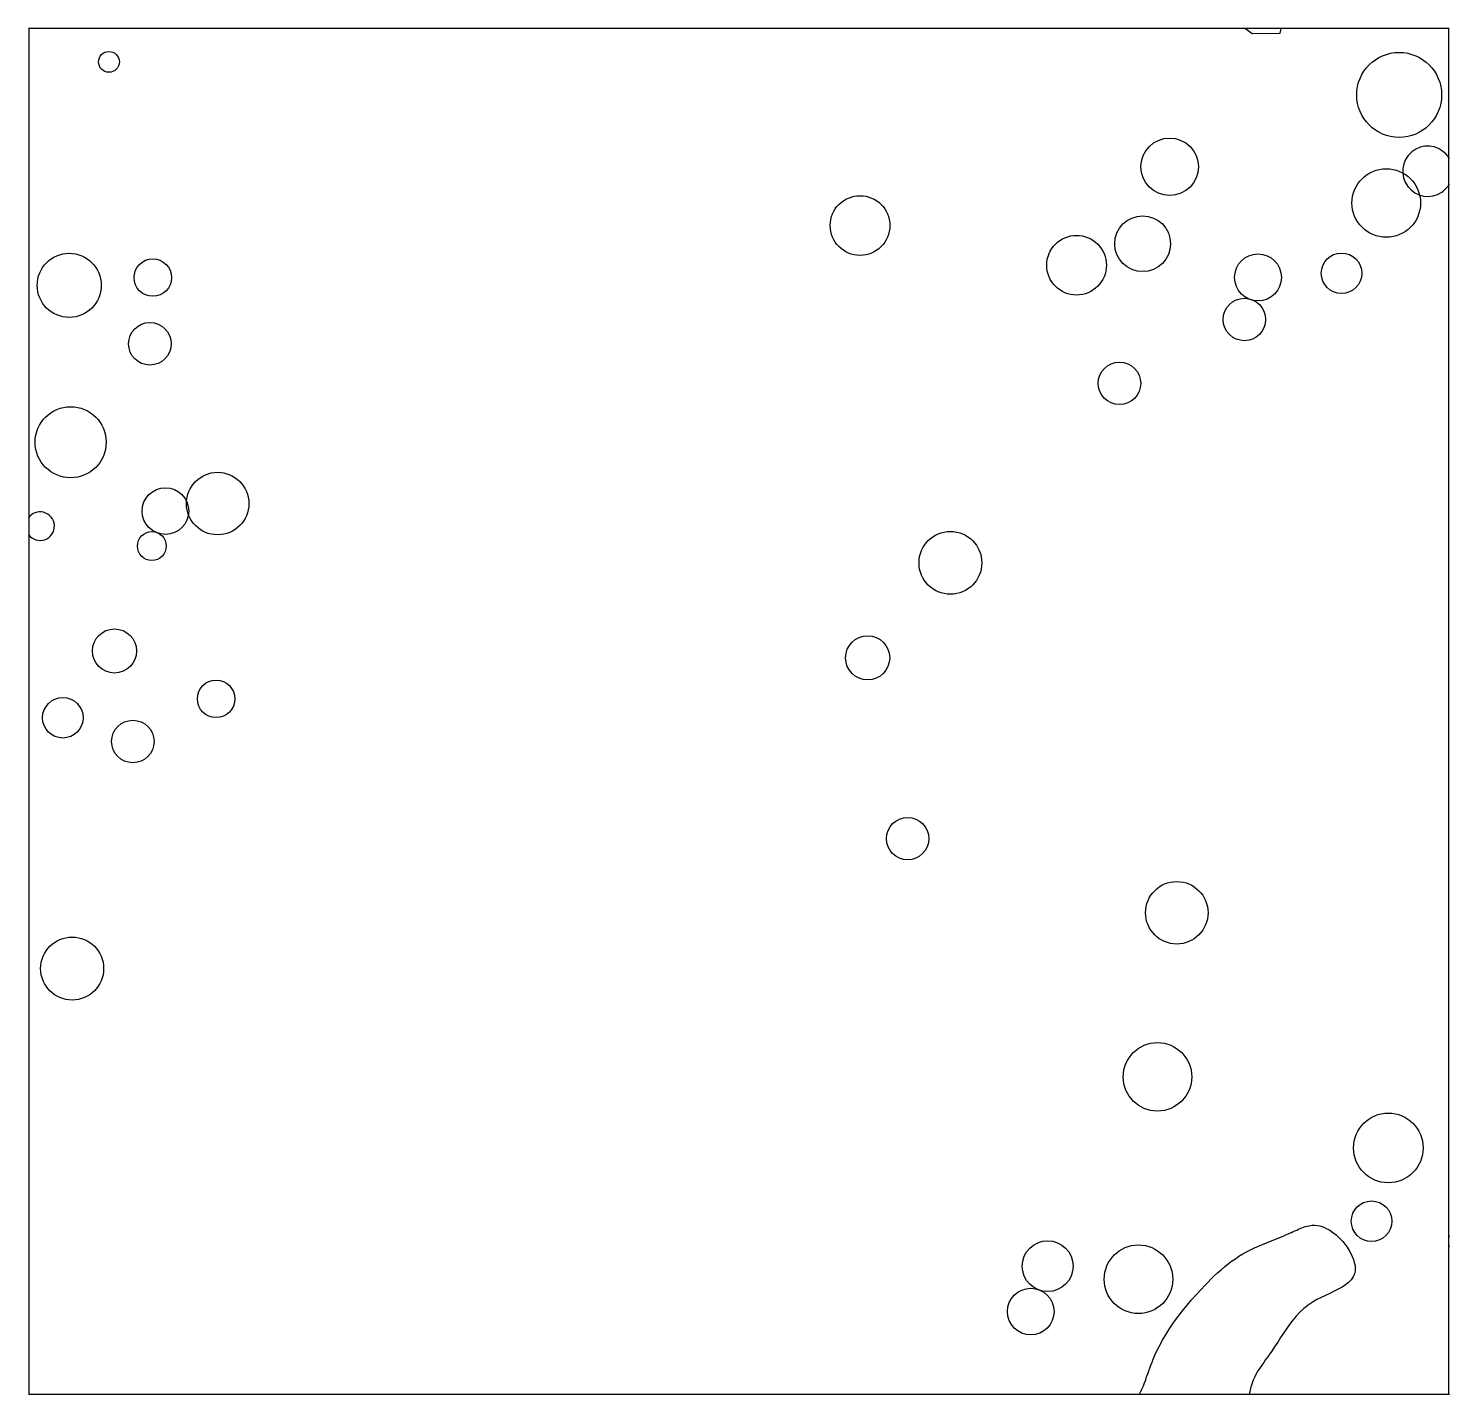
# Model space of a CAD drawing. Extents: x 2.05 to 3.08, y 4.56 to 5.54.
import ezdxf

# ---------------------------------------------------------------- set-up
doc = ezdxf.new("R2010")
doc.units = 0
doc.layers.add('LAYER1', color=7, linetype='CONTINUOUS')
doc.layers.add('LAYER12', color=5, linetype='CONTINUOUS')

msp = doc.modelspace()

# ---------------------------------------------------------------- linework, layer by layer
at = {"layer": 'LAYER1', "color": 7, "linetype": 'CONTINUOUS'}
for points in [[(2.9284, 5.5399), (2.9283, 5.5398)], [(2.9283, 5.5398), (2.9284, 5.5399)], [(2.9284, 5.5399), (2.9283, 5.5398)], [(2.9283, 5.5398), (2.9284, 5.5399)], [(2.9283, 5.5398), (2.9283, 5.5398)], [(2.9283, 5.5398), (2.9283, 5.5398)], [(2.9283, 5.5398), (2.9283, 5.5398)], [(2.9283, 5.5398), (2.9283, 5.5398)], [(2.9284, 5.5399), (2.9284, 5.5399)], [(2.9284, 5.5399), (2.9284, 5.5399)], [(2.9284, 5.5399), (2.9284, 5.5399)], [(2.9284, 5.5399), (2.9284, 5.5399)], [(2.9285, 5.5398), (2.9284, 5.5399)], [(2.9284, 5.5399), (2.9286, 5.5398)], [(2.9286, 5.5398), (2.9284, 5.5399)], [(2.9284, 5.5399), (2.9285, 5.5398)], [(2.9285, 5.5398), (2.9285, 5.5398)], [(2.9285, 5.5398), (2.9285, 5.5398)], [(2.9285, 5.5398), (2.9285, 5.5398)], [(2.9285, 5.5398), (2.9285, 5.5398)], [(2.9285, 5.5398), (2.9334, 5.5362), (2.9535, 5.5364), (2.9543, 5.5398)], [(2.9286, 5.5398), (2.9286, 5.5398)], [(2.9286, 5.5398), (2.9286, 5.5398)], [(2.9543, 5.5398), (2.9543, 5.5399)], [(2.9543, 5.5399), (2.9543, 5.5398)], [(2.9543, 5.5398), (2.9543, 5.5399)], [(2.9543, 5.5399), (2.9543, 5.5398)], [(2.9543, 5.5398), (2.9543, 5.5399)], [(2.9543, 5.5399), (2.9543, 5.5398)], [(2.9543, 5.5398), (2.9543, 5.5398)], [(2.9543, 5.5398), (2.9543, 5.5398)], [(2.9543, 5.5398), (2.9543, 5.5398)], [(2.9543, 5.5398), (2.9543, 5.5398)], [(2.9543, 5.5398), (2.9543, 5.5398)], [(2.9543, 5.5398), (2.9543, 5.5398)], [(2.9543, 5.5398), (2.9543, 5.5398)], [(2.9543, 5.5398), (2.9543, 5.5398)], [(2.8522, 4.5557), (2.8522, 4.5557), (2.8522, 4.5558), (2.8522, 4.5558), (2.8522, 4.5558), (2.8522, 4.5558), (2.8523, 4.5558), (2.8523, 4.5558), (2.8523, 4.5559), (2.8523, 4.5559), (2.8523, 4.5559), (2.8523, 4.5559), (2.8523, 4.5559), (2.8533, 4.5579), (2.8542, 4.56), (2.8551, 4.5621), (2.8559, 4.5642), (2.8567, 4.5663), (2.8574, 4.5684), (2.8582, 4.5706), (2.859, 4.5727), (2.8597, 4.5748), (2.8605, 4.5769), (2.8613, 4.579), (2.8621, 4.5811), (2.8641, 4.5858), (2.8664, 4.5904), (2.8688, 4.5949), (2.8714, 4.5993), (2.8741, 4.6036), (2.877, 4.6078), (2.88, 4.6119), (2.8832, 4.616), (2.8865, 4.62), (2.8898, 4.624), (2.8933, 4.6279), (2.8968, 4.6317), (2.8991, 4.6341), (2.9014, 4.6365), (2.9037, 4.6389), (2.9061, 4.6412), (2.9085, 4.6434), (2.911, 4.6456), (2.9135, 4.6477), (2.916, 4.6498), (2.9186, 4.6518), (2.9213, 4.6536), (2.9239, 4.6554), (2.9267, 4.6571), (2.9294, 4.6586), (2.9322, 4.66), (2.935, 4.6614), (2.9379, 4.6627), (2.9408, 4.6639), (2.9437, 4.6651), (2.9467, 4.6663), (2.9497, 4.6675), (2.9527, 4.6687), (2.9557, 4.6699), (2.9587, 4.6712), (2.9617, 4.6725), (2.963, 4.6731), (2.9642, 4.6737), (2.9655, 4.6742), (2.9667, 4.6748), (2.968, 4.6753), (2.9692, 4.6758), (2.9705, 4.6763), (2.9717, 4.6767), (2.973, 4.677), (2.9742, 4.6773), (2.9755, 4.6775), (2.9767, 4.6777), (2.9785, 4.6777), (2.9803, 4.6775), (2.9821, 4.6772), (2.9838, 4.6767), (2.9856, 4.676), (2.9873, 4.6752), (2.989, 4.6743), (2.9906, 4.6732), (2.9923, 4.672), (2.9939, 4.6707), (2.9954, 4.6693), (2.9969, 4.6678), (2.9987, 4.6659), (3.0003, 4.6639), (3.0018, 4.6618), (3.0032, 4.6596), (3.0044, 4.6574), (3.0055, 4.6552), (3.0064, 4.653), (3.007, 4.6508), (3.0075, 4.6487), (3.0077, 4.6466), (3.0076, 4.6447), (3.0072, 4.6428), (3.0062, 4.6405), (3.0048, 4.6384), (3.0029, 4.6365), (3.0007, 4.6348), (2.9982, 4.6331), (2.9954, 4.6316), (2.9924, 4.6301), (2.9894, 4.6286), (2.9863, 4.6271), (2.9832, 4.6256), (2.9801, 4.6241), (2.9773, 4.6224), (2.9738, 4.6201), (2.9707, 4.6176), (2.9678, 4.615), (2.9651, 4.6122), (2.9627, 4.6092), (2.9603, 4.6062), (2.9581, 4.6031), (2.956, 4.5999), (2.9539, 4.5967), (2.9518, 4.5934), (2.9496, 4.5902), (2.9475, 4.587), (2.946, 4.5849), (2.9446, 4.5829), (2.9431, 4.5809), (2.9417, 4.5789), (2.9403, 4.5768), (2.9389, 4.5748), (2.9376, 4.5727), (2.9364, 4.5706), (2.9353, 4.5684), (2.9342, 4.5662), (2.9334, 4.564), (2.9326, 4.5617), (2.9325, 4.5612), (2.9324, 4.5607), (2.9322, 4.5602), (2.9321, 4.5597), (2.932, 4.5592), (2.9319, 4.5587), (2.9318, 4.5582), (2.9317, 4.5577), (2.9316, 4.5572), (2.9315, 4.5567), (2.9314, 4.5562), (2.9313, 4.5557)], [(2.0518, 4.5561), (3.0733, 4.5561)], [(3.0733, 4.5561), (3.0756, 4.5561)], [(2.8522, 4.5557), (2.8522, 4.5557), (2.8522, 4.5557), (2.8522, 4.5557), (2.8522, 4.5557), (2.8522, 4.5557), (2.8522, 4.5557), (2.8522, 4.5557), (2.8522, 4.5557), (2.8522, 4.5557), (2.8522, 4.5557), (2.8522, 4.5557), (2.8522, 4.5557), (2.8522, 4.5557), (2.8522, 4.5557), (2.8522, 4.5557), (2.8522, 4.5557), (2.8522, 4.5557), (2.8522, 4.5557), (2.8522, 4.5557), (2.8522, 4.5557), (2.8522, 4.5557), (2.8522, 4.5557), (2.8522, 4.5557), (2.8522, 4.5557)], [(2.9313, 4.5557), (2.9313, 4.5557), (2.9313, 4.5557), (2.9313, 4.5557), (2.9313, 4.5557), (2.9313, 4.5557), (2.9313, 4.5557), (2.9313, 4.5557), (2.9313, 4.5557), (2.9313, 4.5557), (2.9313, 4.5557), (2.9313, 4.5557), (2.9313, 4.5557), (2.9313, 4.5557), (2.9313, 4.5557), (2.9313, 4.5557), (2.9313, 4.5557), (2.9313, 4.5557), (2.9313, 4.5557), (2.9313, 4.5557), (2.9313, 4.5557), (2.9313, 4.5557), (2.9313, 4.5557), (2.9313, 4.5557), (2.9313, 4.5557)]]:
    msp.add_lwpolyline(points, dxfattribs=at)
for centre, radius in [((2.1098, 5.5158), 0.0075), ((3.0393, 5.492), 0.0306), ((2.874, 5.4402), 0.0207), ((3.03, 5.4141), 0.0247), ((2.6509, 5.3979), 0.0215), ((2.8545, 5.3848), 0.0201), ((2.8069, 5.3693), 0.0215), ((2.0812, 5.3548), 0.0231), ((2.9376, 5.3605), 0.0169), ((2.9978, 5.3635), 0.0146), ((2.1414, 5.3604), 0.0135), ((2.9278, 5.3302), 0.0153), ((2.1393, 5.3127), 0.0153), ((2.8378, 5.2842), 0.0153), ((2.0822, 5.2418), 0.0256), ((2.1881, 5.1976), 0.0225), ((2.1505, 5.1922), 0.0168), ((2.1407, 5.167), 0.0104), ((2.716, 5.1549), 0.0226), ((2.1138, 5.0914), 0.0159), ((2.6564, 5.0865), 0.0159), ((2.187, 5.0569), 0.0135), ((2.0766, 5.0433), 0.0146), ((2.127, 5.0262), 0.0153), ((2.6852, 4.9562), 0.0153), ((2.8791, 4.9028), 0.0225), ((2.0833, 4.8626), 0.0227), ((2.8652, 4.7846), 0.0247), ((3.0315, 4.7334), 0.0251), ((3.0194, 4.6806), 0.0146), ((2.7861, 4.6482), 0.0183), ((2.8515, 4.6388), 0.0247), ((2.7739, 4.6155), 0.0168)]:
    msp.add_circle(centre, radius, dxfattribs=at)
for centre, radius, start, end in [((3.0599, 5.437), 0.0181, 42.4495, -55.7666), ((3.0599, 5.437), 0.0181, 29.7161, 42.4485), ((3.0599, 5.437), 0.0181, -42.4484, -29.7046), ((3.0599, 5.437), 0.0181, -55.7662, -42.4483), ((2.0602, 5.1813), 0.0103, 76.5119, 144.334), ((2.0602, 5.1813), 0.0103, -144.3334, 76.5118), ((3.0874, 4.6662), 0.0126, 162.4258, -162.4258)]:
    msp.add_arc(centre, radius, start, end, dxfattribs=at)
at = {"layer": 'LAYER12', "color": 5, "linetype": 'CONTINUOUS'}
for points in [[(2.0521, 5.5398), (2.0518, 5.5398)], [(3.0733, 5.5398), (2.0521, 5.5398)], [(2.0522, 5.5398), (2.0522, 5.5399)], [(2.0522, 5.5399), (2.0522, 5.5398)], [(2.0522, 5.5398), (2.0522, 5.5399)], [(2.0522, 5.5399), (2.0522, 5.5398)], [(2.0522, 5.5398), (2.0522, 5.5399)], [(2.0522, 5.5399), (2.0522, 5.5398)], [(2.0522, 5.5398), (2.0522, 5.5398)], [(2.0522, 5.5398), (2.0522, 5.5398)], [(2.0522, 5.5398), (2.0522, 5.5398)], [(2.0522, 5.5398), (2.0522, 5.5398)], [(2.0522, 5.5398), (2.0522, 5.5398)], [(2.0522, 5.5398), (2.0522, 5.5398)], [(2.0522, 5.5398), (2.0522, 5.5398)], [(2.0522, 5.5398), (2.0522, 5.5398)], [(2.0522, 5.5398), (2.0522, 5.532)], [(3.0752, 5.5398), (3.0733, 5.5398)], [(3.0752, 5.5398), (3.0752, 5.5399)], [(3.0752, 5.5399), (3.0752, 5.5398)], [(3.0752, 5.5398), (3.0752, 5.5399)], [(3.0752, 5.5399), (3.0752, 5.5398)], [(3.0752, 5.5398), (3.0752, 5.5399)], [(3.0752, 5.5399), (3.0752, 5.5398)], [(3.0752, 5.5398), (3.0752, 5.5399)], [(3.0752, 5.5399), (3.0752, 5.5398)], [(3.0752, 5.5398), (3.0752, 5.5399)], [(3.0752, 5.5399), (3.0752, 5.5398)], [(3.0752, 5.5398), (3.0752, 5.5398)], [(3.0752, 5.5398), (3.0752, 5.5398)], [(3.0752, 5.5398), (3.0752, 5.5398)], [(3.0752, 5.5398), (3.0752, 5.5398)], [(3.0752, 4.5557), (3.0752, 5.5398)], [(3.0754, 5.5398), (3.0752, 5.5398)], [(2.0522, 5.532), (2.0522, 4.5557)], [(2.0518, 4.5561), (3.0733, 4.5561)], [(3.0733, 4.5561), (3.0756, 4.5561)]]:
    msp.add_lwpolyline(points, dxfattribs=at)

doc.saveas('drawing.dxf')
